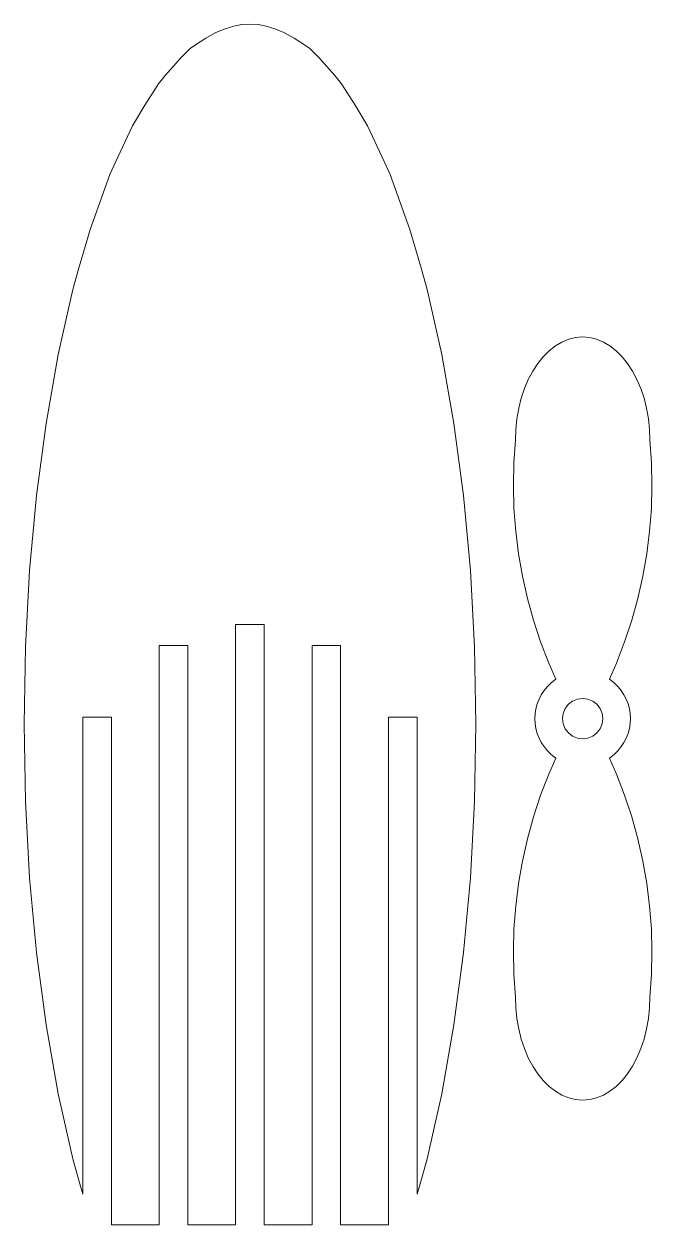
# Model space of a CAD drawing. Header units: centimetres. Extents: x -16.3 to 16.3, y -13.3 to 13.3.
# Drawn here: x -16.13 to -9.55, y 0.68 to 13.27 of the extents above; entities that cross this region are included whole.
import ezdxf

# ---------------------------------------------------------------- set-up
doc = ezdxf.new("R2010")
doc.units = ezdxf.units.CM
doc.header["$MEASUREMENT"] = 0
doc.layers.add('Camada 1', color=7, linetype='Continuous')

msp = doc.modelspace()

# ---------------------------------------------------------------- linework, layer by layer
at = {"layer": 'Camada 1', "lineweight": 5}
for points, knots in [([(-12.01081, 1.00639), (-12.01081, 1.00639), (-12.01081, 6.00588), (-12.01081, 6.00588), (-12.01081, 6.00588), (-12.01081, 6.00588), (-12.31081, 6.00588), (-12.31081, 6.00588), (-12.31081, 6.00588), (-12.31081, 6.00588), (-12.31081, 0.68476), (-12.31081, 0.68476), (-12.31081, 0.68476), (-12.31081, 0.68476), (-12.8108, 0.68476), (-12.8108, 0.68476), (-12.8108, 0.68476), (-12.8108, 0.68476), (-12.8108, 6.75807), (-12.8108, 6.75807), (-12.8108, 6.75807), (-12.8108, 6.75807), (-13.11081, 6.75807), (-13.11081, 6.75807), (-13.11081, 6.75807), (-13.11081, 6.75807), (-13.11081, 0.68476), (-13.11081, 0.68476), (-13.11081, 0.68476), (-13.11081, 0.68476), (-13.6108, 0.68476), (-13.6108, 0.68476), (-13.6108, 0.68476), (-13.6108, 0.68476), (-13.6108, 6.97877), (-13.6108, 6.97877), (-13.6108, 6.97877), (-13.6108, 6.97877), (-13.9108, 6.97877), (-13.9108, 6.97877), (-13.9108, 6.97877), (-13.9108, 6.97877), (-13.9108, 0.68476), (-13.9108, 0.68476), (-13.9108, 0.68476), (-13.9108, 0.68476), (-14.41079, 0.68476), (-14.41079, 0.68476), (-14.41079, 0.68476), (-14.41079, 0.68476), (-14.41079, 6.75807), (-14.41079, 6.75807), (-14.41079, 6.75807), (-14.41079, 6.75807), (-14.71079, 6.75807), (-14.71079, 6.75807), (-14.71079, 6.75807), (-14.71079, 6.75807), (-14.71079, 0.68476), (-14.71079, 0.68476), (-14.71079, 0.68476), (-14.71079, 0.68476), (-15.21079, 0.68476), (-15.21079, 0.68476), (-15.21079, 0.68476), (-15.21079, 0.68476), (-15.21079, 6.00588), (-15.21079, 6.00588), (-15.21079, 6.00588), (-15.21079, 6.00588), (-15.51079, 6.00588), (-15.51079, 6.00588), (-15.51079, 6.00588), (-15.51079, 6.00588), (-15.51079, 1.00639), (-15.51079, 1.00639), (-15.51079, 1.00639), (-15.51079, 1.00639), (-15.55764, 1.16634), (-15.55764, 1.16634), (-15.55764, 1.16634), (-15.55764, 1.16634), (-15.61719, 1.37941), (-15.61719, 1.37941), (-15.61719, 1.37941), (-15.61719, 1.37941), (-15.76962, 2.05978), (-15.76962, 2.05978), (-15.76962, 2.05978), (-15.76962, 2.05978), (-15.89669, 2.78255), (-15.89669, 2.78255), (-15.89669, 2.78255), (-15.89669, 2.78255), (-15.99702, 3.53989), (-15.99702, 3.53989), (-15.99702, 3.53989), (-15.99702, 3.53989), (-16.06948, 4.32345), (-16.06948, 4.32345), (-16.06948, 4.32345), (-16.06948, 4.32345), (-16.11326, 5.12468), (-16.11326, 5.12468), (-16.11326, 5.12468), (-16.11326, 5.12468), (-16.1279, 5.93476), (-16.1279, 5.93476), (-16.1279, 5.93476), (-16.1279, 5.93476), (-16.11326, 6.74485), (-16.11326, 6.74485), (-16.11326, 6.74485), (-16.11326, 6.74485), (-16.06948, 7.54607), (-16.06948, 7.54607), (-16.06948, 7.54607), (-16.06948, 7.54607), (-15.99702, 8.32963), (-15.99702, 8.32963), (-15.99702, 8.32963), (-15.99702, 8.32963), (-15.89669, 9.08697), (-15.89669, 9.08697), (-15.89669, 9.08697), (-15.89669, 9.08697), (-15.76962, 9.80978), (-15.76962, 9.80978), (-15.76962, 9.80978), (-15.76962, 9.80978), (-15.61719, 10.49011), (-15.61719, 10.49011), (-15.61719, 10.49011), (-15.61719, 10.49011), (-15.55764, 10.70319), (-15.55764, 10.70319), (-15.55764, 10.70319), (-15.55764, 10.70319), (-15.43543, 11.12052), (-15.43543, 11.12052), (-15.43543, 11.12052), (-15.43543, 11.12052), (-15.22807, 11.69414), (-15.22807, 11.69414), (-15.22807, 11.69414), (-15.22807, 11.69414), (-15.14644, 11.87695), (-15.14644, 11.87695), (-15.14644, 11.87695), (-15.14644, 11.87695), (-14.99101, 12.20465), (-14.99101, 12.20465), (-14.99101, 12.20465), (-14.99101, 12.20465), (-14.86192, 12.42291), (-14.86192, 12.42291), (-14.86192, 12.42291), (-14.86192, 12.42291), (-14.71923, 12.64646), (-14.71923, 12.64646), (-14.71923, 12.64646), (-14.71923, 12.64646), (-14.6493, 12.7324), (-14.6493, 12.7324), (-14.6493, 12.7324), (-14.6493, 12.7324), (-14.48114, 12.9205), (-14.48114, 12.9205), (-14.48114, 12.9205), (-14.48114, 12.9205), (-14.38645, 13.01473), (-14.38645, 13.01473), (-14.38645, 13.01473), (-14.38645, 13.01473), (-14.34204, 13.04803), (-14.34204, 13.04803), (-14.34204, 13.04803), (-14.34204, 13.04803), (-14.22269, 13.1255), (-14.22269, 13.1255), (-14.22269, 13.1255), (-14.22269, 13.1255), (-14.117, 13.18269), (-14.117, 13.18269), (-14.117, 13.18269), (-14.117, 13.18269), (-14.02073, 13.22379), (-14.02073, 13.22379), (-14.02073, 13.22379), (-14.02073, 13.22379), (-13.93084, 13.25151), (-13.93084, 13.25151), (-13.93084, 13.25151), (-13.93084, 13.25151), (-13.8449, 13.26753), (-13.8449, 13.26753), (-13.8449, 13.26753), (-13.8449, 13.26753), (-13.7608, 13.27279), (-13.7608, 13.27279), (-13.7608, 13.27279), (-13.7608, 13.27279), (-13.67673, 13.26753), (-13.67673, 13.26753), (-13.67673, 13.26753), (-13.67673, 13.26753), (-13.59076, 13.25151), (-13.59076, 13.25151), (-13.59076, 13.25151), (-13.59076, 13.25151), (-13.50087, 13.22379), (-13.50087, 13.22379), (-13.50087, 13.22379), (-13.50087, 13.22379), (-13.40463, 13.18269), (-13.40463, 13.18269), (-13.40463, 13.18269), (-13.40463, 13.18269), (-13.29891, 13.1255), (-13.29891, 13.1255), (-13.29891, 13.1255), (-13.29891, 13.1255), (-13.17956, 13.04803), (-13.17956, 13.04803), (-13.17956, 13.04803), (-13.17956, 13.04803), (-13.13515, 13.01473), (-13.13515, 13.01473), (-13.13515, 13.01473), (-13.13515, 13.01473), (-13.04046, 12.9205), (-13.04046, 12.9205), (-13.04046, 12.9205), (-13.04046, 12.9205), (-12.87229, 12.7324), (-12.87229, 12.7324), (-12.87229, 12.7324), (-12.87229, 12.7324), (-12.80237, 12.64646), (-12.80237, 12.64646), (-12.80237, 12.64646), (-12.80237, 12.64646), (-12.65971, 12.42291), (-12.65971, 12.42291), (-12.65971, 12.42291), (-12.65971, 12.42291), (-12.53059, 12.20465), (-12.53059, 12.20465), (-12.53059, 12.20465), (-12.53059, 12.20465), (-12.37516, 11.87695), (-12.37516, 11.87695), (-12.37516, 11.87695), (-12.37516, 11.87695), (-12.29352, 11.69414), (-12.29352, 11.69414), (-12.29352, 11.69414), (-12.29352, 11.69414), (-12.08616, 11.12052), (-12.08616, 11.12052), (-12.08616, 11.12052), (-12.08616, 11.12052), (-11.96396, 10.70319), (-11.96396, 10.70319), (-11.96396, 10.70319), (-11.96396, 10.70319), (-11.90441, 10.49011), (-11.90441, 10.49011), (-11.90441, 10.49011), (-11.90441, 10.49011), (-11.75198, 9.80978), (-11.75198, 9.80978), (-11.75198, 9.80978), (-11.75198, 9.80978), (-11.62491, 9.08697), (-11.62491, 9.08697), (-11.62491, 9.08697), (-11.62491, 9.08697), (-11.52458, 8.32963), (-11.52458, 8.32963), (-11.52458, 8.32963), (-11.52458, 8.32963), (-11.45215, 7.54607), (-11.45215, 7.54607), (-11.45215, 7.54607), (-11.45215, 7.54607), (-11.40833, 6.74485), (-11.40833, 6.74485), (-11.40833, 6.74485), (-11.40833, 6.74485), (-11.39369, 5.93476), (-11.39369, 5.93476), (-11.39369, 5.93476), (-11.39369, 5.93476), (-11.40833, 5.12468), (-11.40833, 5.12468), (-11.40833, 5.12468), (-11.40833, 5.12468), (-11.45215, 4.32345), (-11.45215, 4.32345), (-11.45215, 4.32345), (-11.45215, 4.32345), (-11.52458, 3.53989), (-11.52458, 3.53989), (-11.52458, 3.53989), (-11.52458, 3.53989), (-11.62491, 2.78255), (-11.62491, 2.78255), (-11.62491, 2.78255), (-11.62491, 2.78255), (-11.75198, 2.05978), (-11.75198, 2.05978), (-11.75198, 2.05978), (-11.75198, 2.05978), (-11.90441, 1.37941), (-11.90441, 1.37941), (-11.90441, 1.37941), (-11.90441, 1.37941), (-11.96396, 1.16634), (-11.96396, 1.16634), (-11.96396, 1.16634), (-11.96396, 1.16634), (-12.01081, 1.00639), (-12.01081, 1.00639)], [0, 0, 0, 0, 0.01234568, 0.01234568, 0.01234568, 0.01234568, 0.02469136, 0.02469136, 0.02469136, 0.02469136, 0.03703704, 0.03703704, 0.03703704, 0.03703704, 0.04938272, 0.04938272, 0.04938272, 0.04938272, 0.0617284, 0.0617284, 0.0617284, 0.0617284, 0.07407407, 0.07407407, 0.07407407, 0.07407407, 0.08641975, 0.08641975, 0.08641975, 0.08641975, 0.09876543, 0.09876543, 0.09876543, 0.09876543, 0.11111111, 0.11111111, 0.11111111, 0.11111111, 0.12345679, 0.12345679, 0.12345679, 0.12345679, 0.13580247, 0.13580247, 0.13580247, 0.13580247, 0.14814815, 0.14814815, 0.14814815, 0.14814815, 0.16049383, 0.16049383, 0.16049383, 0.16049383, 0.17283951, 0.17283951, 0.17283951, 0.17283951, 0.18518519, 0.18518519, 0.18518519, 0.18518519, 0.19753086, 0.19753086, 0.19753086, 0.19753086, 0.20987654, 0.20987654, 0.20987654, 0.20987654, 0.22222222, 0.22222222, 0.22222222, 0.22222222, 0.2345679, 0.2345679, 0.2345679, 0.2345679, 0.24691358, 0.24691358, 0.24691358, 0.24691358, 0.25925926, 0.25925926, 0.25925926, 0.25925926, 0.27160494, 0.27160494, 0.27160494, 0.27160494, 0.28395062, 0.28395062, 0.28395062, 0.28395062, 0.2962963, 0.2962963, 0.2962963, 0.2962963, 0.30864198, 0.30864198, 0.30864198, 0.30864198, 0.32098765, 0.32098765, 0.32098765, 0.32098765, 0.33333333, 0.33333333, 0.33333333, 0.33333333, 0.34567901, 0.34567901, 0.34567901, 0.34567901, 0.35802469, 0.35802469, 0.35802469, 0.35802469, 0.37037037, 0.37037037, 0.37037037, 0.37037037, 0.38271605, 0.38271605, 0.38271605, 0.38271605, 0.39506173, 0.39506173, 0.39506173, 0.39506173, 0.40740741, 0.40740741, 0.40740741, 0.40740741, 0.41975309, 0.41975309, 0.41975309, 0.41975309, 0.43209877, 0.43209877, 0.43209877, 0.43209877, 0.44444444, 0.44444444, 0.44444444, 0.44444444, 0.45679012, 0.45679012, 0.45679012, 0.45679012, 0.4691358, 0.4691358, 0.4691358, 0.4691358, 0.48148148, 0.48148148, 0.48148148, 0.48148148, 0.49382716, 0.49382716, 0.49382716, 0.49382716, 0.50617284, 0.50617284, 0.50617284, 0.50617284, 0.51851852, 0.51851852, 0.51851852, 0.51851852, 0.5308642, 0.5308642, 0.5308642, 0.5308642, 0.54320988, 0.54320988, 0.54320988, 0.54320988, 0.55555556, 0.55555556, 0.55555556, 0.55555556, 0.56790123, 0.56790123, 0.56790123, 0.56790123, 0.58024691, 0.58024691, 0.58024691, 0.58024691, 0.59259259, 0.59259259, 0.59259259, 0.59259259, 0.60493827, 0.60493827, 0.60493827, 0.60493827, 0.61728395, 0.61728395, 0.61728395, 0.61728395, 0.62962963, 0.62962963, 0.62962963, 0.62962963, 0.64197531, 0.64197531, 0.64197531, 0.64197531, 0.65432099, 0.65432099, 0.65432099, 0.65432099, 0.66666667, 0.66666667, 0.66666667, 0.66666667, 0.67901235, 0.67901235, 0.67901235, 0.67901235, 0.69135802, 0.69135802, 0.69135802, 0.69135802, 0.7037037, 0.7037037, 0.7037037, 0.7037037, 0.71604938, 0.71604938, 0.71604938, 0.71604938, 0.72839506, 0.72839506, 0.72839506, 0.72839506, 0.74074074, 0.74074074, 0.74074074, 0.74074074, 0.75308642, 0.75308642, 0.75308642, 0.75308642, 0.7654321, 0.7654321, 0.7654321, 0.7654321, 0.77777778, 0.77777778, 0.77777778, 0.77777778, 0.79012346, 0.79012346, 0.79012346, 0.79012346, 0.80246914, 0.80246914, 0.80246914, 0.80246914, 0.81481481, 0.81481481, 0.81481481, 0.81481481, 0.82716049, 0.82716049, 0.82716049, 0.82716049, 0.83950617, 0.83950617, 0.83950617, 0.83950617, 0.85185185, 0.85185185, 0.85185185, 0.85185185, 0.86419753, 0.86419753, 0.86419753, 0.86419753, 0.87654321, 0.87654321, 0.87654321, 0.87654321, 0.88888889, 0.88888889, 0.88888889, 0.88888889, 0.90123457, 0.90123457, 0.90123457, 0.90123457, 0.91358025, 0.91358025, 0.91358025, 0.91358025, 0.92592593, 0.92592593, 0.92592593, 0.92592593, 0.9382716, 0.9382716, 0.9382716, 0.9382716, 0.95061728, 0.95061728, 0.95061728, 0.95061728, 0.96296296, 0.96296296, 0.96296296, 0.96296296, 0.97530864, 0.97530864, 0.97530864, 0.97530864, 0.98765432, 0.98765432, 0.98765432, 0.98765432, 1, 1, 1, 1]), ([(-10.97918, 8.9109), (-10.97918, 8.9109), (-10.9753, 9.02397), (-10.9753, 9.02397), (-10.9753, 9.02397), (-10.9753, 9.02397), (-10.9638, 9.13576), (-10.9638, 9.13576), (-10.9638, 9.13576), (-10.9638, 9.13576), (-10.94471, 9.24509), (-10.94471, 9.24509), (-10.94471, 9.24509), (-10.94471, 9.24509), (-10.91833, 9.35078), (-10.91833, 9.35078), (-10.91833, 9.35078), (-10.91833, 9.35078), (-10.88488, 9.45164), (-10.88488, 9.45164), (-10.88488, 9.45164), (-10.88488, 9.45164), (-10.84481, 9.54657), (-10.84481, 9.54657), (-10.84481, 9.54657), (-10.84481, 9.54657), (-10.79845, 9.63452), (-10.79845, 9.63452), (-10.79845, 9.63452), (-10.79845, 9.63452), (-10.74635, 9.71456), (-10.74635, 9.71456), (-10.74635, 9.71456), (-10.74635, 9.71456), (-10.68913, 9.78583), (-10.68913, 9.78583), (-10.68913, 9.78583), (-10.68913, 9.78583), (-10.62736, 9.84746), (-10.62736, 9.84746), (-10.62736, 9.84746), (-10.62736, 9.84746), (-10.56174, 9.89886), (-10.56174, 9.89886), (-10.56174, 9.89886), (-10.56174, 9.89886), (-10.49298, 9.93942), (-10.49298, 9.93942), (-10.49298, 9.93942), (-10.49298, 9.93942), (-10.42186, 9.96871), (-10.42186, 9.96871), (-10.42186, 9.96871), (-10.42186, 9.96871), (-10.34912, 9.98641), (-10.34912, 9.98641), (-10.34912, 9.98641), (-10.34912, 9.98641), (-10.27557, 9.99234), (-10.27557, 9.99234), (-10.27557, 9.99234), (-10.27557, 9.99234), (-10.20201, 9.98641), (-10.20201, 9.98641), (-10.20201, 9.98641), (-10.20201, 9.98641), (-10.12927, 9.96871), (-10.12927, 9.96871), (-10.12927, 9.96871), (-10.12927, 9.96871), (-10.05815, 9.93942), (-10.05815, 9.93942), (-10.05815, 9.93942), (-10.05815, 9.93942), (-9.98939, 9.89886), (-9.98939, 9.89886), (-9.98939, 9.89886), (-9.98939, 9.89886), (-9.92378, 9.84746), (-9.92378, 9.84746), (-9.92378, 9.84746), (-9.92378, 9.84746), (-9.862, 9.78583), (-9.862, 9.78583), (-9.862, 9.78583), (-9.862, 9.78583), (-9.80478, 9.71456), (-9.80478, 9.71456), (-9.80478, 9.71456), (-9.80478, 9.71456), (-9.75268, 9.63452), (-9.75268, 9.63452), (-9.75268, 9.63452), (-9.75268, 9.63452), (-9.70636, 9.54657), (-9.70636, 9.54657), (-9.70636, 9.54657), (-9.70636, 9.54657), (-9.66625, 9.45164), (-9.66625, 9.45164), (-9.66625, 9.45164), (-9.66625, 9.45164), (-9.6328, 9.35078), (-9.6328, 9.35078), (-9.6328, 9.35078), (-9.6328, 9.35078), (-9.60642, 9.24509), (-9.60642, 9.24509), (-9.60642, 9.24509), (-9.60642, 9.24509), (-9.58733, 9.13576), (-9.58733, 9.13576), (-9.58733, 9.13576), (-9.58733, 9.13576), (-9.57583, 9.02397), (-9.57583, 9.02397), (-9.57583, 9.02397), (-9.57583, 9.02397), (-9.57199, 8.9109), (-9.57199, 8.9109), (-9.57199, 8.9109), (-9.57199, 8.9109), (-9.55491, 8.67285), (-9.55491, 8.67285), (-9.55491, 8.67285), (-9.55491, 8.67285), (-9.54951, 8.43426), (-9.54951, 8.43426), (-9.54951, 8.43426), (-9.54951, 8.43426), (-9.55579, 8.19568), (-9.55579, 8.19568), (-9.55579, 8.19568), (-9.55579, 8.19568), (-9.57371, 7.9577), (-9.57371, 7.9577), (-9.57371, 7.9577), (-9.57371, 7.9577), (-9.60324, 7.72084), (-9.60324, 7.72084), (-9.60324, 7.72084), (-9.60324, 7.72084), (-9.64431, 7.48575), (-9.64431, 7.48575), (-9.64431, 7.48575), (-9.64431, 7.48575), (-9.6968, 7.25292), (-9.6968, 7.25292), (-9.6968, 7.25292), (-9.6968, 7.25292), (-9.76062, 7.02294), (-9.76062, 7.02294), (-9.76062, 7.02294), (-9.76062, 7.02294), (-9.83558, 6.79639), (-9.83558, 6.79639), (-9.83558, 6.79639), (-9.83558, 6.79639), (-9.92155, 6.57371), (-9.92155, 6.57371), (-9.92155, 6.57371), (-9.92155, 6.57371), (-9.99588, 6.40607), (-9.99588, 6.40607), (-9.99588, 6.40607), (-9.99588, 6.40607), (-9.98167, 6.39687), (-9.98167, 6.39687), (-9.98167, 6.39687), (-9.98167, 6.39687), (-9.94099, 6.36392), (-9.94099, 6.36392), (-9.94099, 6.36392), (-9.94099, 6.36392), (-9.90398, 6.32691), (-9.90398, 6.32691), (-9.90398, 6.32691), (-9.90398, 6.32691), (-9.87107, 6.28623), (-9.87107, 6.28623), (-9.87107, 6.28623), (-9.87107, 6.28623), (-9.84257, 6.24235), (-9.84257, 6.24235), (-9.84257, 6.24235), (-9.84257, 6.24235), (-9.81879, 6.19571), (-9.81879, 6.19571), (-9.81879, 6.19571), (-9.81879, 6.19571), (-9.80006, 6.14685), (-9.80006, 6.14685), (-9.80006, 6.14685), (-9.80006, 6.14685), (-9.78651, 6.0963), (-9.78651, 6.0963), (-9.78651, 6.0963), (-9.78651, 6.0963), (-9.77833, 6.04462), (-9.77833, 6.04462), (-9.77833, 6.04462), (-9.77833, 6.04462), (-9.77557, 5.99234), (-9.77557, 5.99234), (-9.77557, 5.99234), (-9.77557, 5.99234), (-9.77833, 5.94009), (-9.77833, 5.94009), (-9.77833, 5.94009), (-9.77833, 5.94009), (-9.78651, 5.88841), (-9.78651, 5.88841), (-9.78651, 5.88841), (-9.78651, 5.88841), (-9.80006, 5.83782), (-9.80006, 5.83782), (-9.80006, 5.83782), (-9.80006, 5.83782), (-9.81879, 5.78899), (-9.81879, 5.78899), (-9.81879, 5.78899), (-9.81879, 5.78899), (-9.84257, 5.74236), (-9.84257, 5.74236), (-9.84257, 5.74236), (-9.84257, 5.74236), (-9.87107, 5.69844), (-9.87107, 5.69844), (-9.87107, 5.69844), (-9.87107, 5.69844), (-9.90398, 5.6578), (-9.90398, 5.6578), (-9.90398, 5.6578), (-9.90398, 5.6578), (-9.94099, 5.62079), (-9.94099, 5.62079), (-9.94099, 5.62079), (-9.94099, 5.62079), (-9.98167, 5.58784), (-9.98167, 5.58784), (-9.98167, 5.58784), (-9.98167, 5.58784), (-9.99588, 5.5786), (-9.99588, 5.5786), (-9.99588, 5.5786), (-9.99588, 5.5786), (-9.92155, 5.41096), (-9.92155, 5.41096), (-9.92155, 5.41096), (-9.92155, 5.41096), (-9.83558, 5.18832), (-9.83558, 5.18832), (-9.83558, 5.18832), (-9.83558, 5.18832), (-9.76062, 4.96173), (-9.76062, 4.96173), (-9.76062, 4.96173), (-9.76062, 4.96173), (-9.6968, 4.73175), (-9.6968, 4.73175), (-9.6968, 4.73175), (-9.6968, 4.73175), (-9.64431, 4.49896), (-9.64431, 4.49896), (-9.64431, 4.49896), (-9.64431, 4.49896), (-9.60324, 4.26383), (-9.60324, 4.26383), (-9.60324, 4.26383), (-9.60324, 4.26383), (-9.57371, 4.02701), (-9.57371, 4.02701), (-9.57371, 4.02701), (-9.57371, 4.02701), (-9.55579, 3.78903), (-9.55579, 3.78903), (-9.55579, 3.78903), (-9.55579, 3.78903), (-9.54951, 3.55044), (-9.54951, 3.55044), (-9.54951, 3.55044), (-9.54951, 3.55044), (-9.55491, 3.31182), (-9.55491, 3.31182), (-9.55491, 3.31182), (-9.55491, 3.31182), (-9.57199, 3.07377), (-9.57199, 3.07377), (-9.57199, 3.07377), (-9.57199, 3.07377), (-9.57583, 2.96074), (-9.57583, 2.96074), (-9.57583, 2.96074), (-9.57583, 2.96074), (-9.58733, 2.84894), (-9.58733, 2.84894), (-9.58733, 2.84894), (-9.58733, 2.84894), (-9.60642, 2.73958), (-9.60642, 2.73958), (-9.60642, 2.73958), (-9.60642, 2.73958), (-9.6328, 2.63393), (-9.6328, 2.63393), (-9.6328, 2.63393), (-9.6328, 2.63393), (-9.66625, 2.53307), (-9.66625, 2.53307), (-9.66625, 2.53307), (-9.66625, 2.53307), (-9.70636, 2.43813), (-9.70636, 2.43813), (-9.70636, 2.43813), (-9.70636, 2.43813), (-9.75268, 2.35015), (-9.75268, 2.35015), (-9.75268, 2.35015), (-9.75268, 2.35015), (-9.80478, 2.27011), (-9.80478, 2.27011), (-9.80478, 2.27011), (-9.80478, 2.27011), (-9.862, 2.19888), (-9.862, 2.19888), (-9.862, 2.19888), (-9.862, 2.19888), (-9.92378, 2.13721), (-9.92378, 2.13721), (-9.92378, 2.13721), (-9.92378, 2.13721), (-9.98939, 2.08585), (-9.98939, 2.08585), (-9.98939, 2.08585), (-9.98939, 2.08585), (-10.05815, 2.04528), (-10.05815, 2.04528), (-10.05815, 2.04528), (-10.05815, 2.04528), (-10.12927, 2.01597), (-10.12927, 2.01597), (-10.12927, 2.01597), (-10.12927, 2.01597), (-10.20201, 1.99826), (-10.20201, 1.99826), (-10.20201, 1.99826), (-10.20201, 1.99826), (-10.27557, 1.99233), (-10.27557, 1.99233), (-10.27557, 1.99233), (-10.27557, 1.99233), (-10.34912, 1.99826), (-10.34912, 1.99826), (-10.34912, 1.99826), (-10.34912, 1.99826), (-10.42186, 2.01597), (-10.42186, 2.01597), (-10.42186, 2.01597), (-10.42186, 2.01597), (-10.49298, 2.04528), (-10.49298, 2.04528), (-10.49298, 2.04528), (-10.49298, 2.04528), (-10.56174, 2.08585), (-10.56174, 2.08585), (-10.56174, 2.08585), (-10.56174, 2.08585), (-10.62736, 2.13721), (-10.62736, 2.13721), (-10.62736, 2.13721), (-10.62736, 2.13721), (-10.68913, 2.19888), (-10.68913, 2.19888), (-10.68913, 2.19888), (-10.68913, 2.19888), (-10.74635, 2.27011), (-10.74635, 2.27011), (-10.74635, 2.27011), (-10.74635, 2.27011), (-10.79845, 2.35015), (-10.79845, 2.35015), (-10.79845, 2.35015), (-10.79845, 2.35015), (-10.84481, 2.43813), (-10.84481, 2.43813), (-10.84481, 2.43813), (-10.84481, 2.43813), (-10.88488, 2.53307), (-10.88488, 2.53307), (-10.88488, 2.53307), (-10.88488, 2.53307), (-10.91833, 2.63393), (-10.91833, 2.63393), (-10.91833, 2.63393), (-10.91833, 2.63393), (-10.94471, 2.73958), (-10.94471, 2.73958), (-10.94471, 2.73958), (-10.94471, 2.73958), (-10.9638, 2.84894), (-10.9638, 2.84894), (-10.9638, 2.84894), (-10.9638, 2.84894), (-10.9753, 2.96074), (-10.9753, 2.96074), (-10.9753, 2.96074), (-10.9753, 2.96074), (-10.97918, 3.07377), (-10.97918, 3.07377), (-10.97918, 3.07377), (-10.97918, 3.07377), (-10.99622, 3.31182), (-10.99622, 3.31182), (-10.99622, 3.31182), (-10.99622, 3.31182), (-11.00162, 3.55044), (-11.00162, 3.55044), (-11.00162, 3.55044), (-11.00162, 3.55044), (-10.99534, 3.78903), (-10.99534, 3.78903), (-10.99534, 3.78903), (-10.99534, 3.78903), (-10.97742, 4.02701), (-10.97742, 4.02701), (-10.97742, 4.02701), (-10.97742, 4.02701), (-10.94789, 4.26383), (-10.94789, 4.26383), (-10.94789, 4.26383), (-10.94789, 4.26383), (-10.90683, 4.49896), (-10.90683, 4.49896), (-10.90683, 4.49896), (-10.90683, 4.49896), (-10.85433, 4.73175), (-10.85433, 4.73175), (-10.85433, 4.73175), (-10.85433, 4.73175), (-10.79052, 4.96173), (-10.79052, 4.96173), (-10.79052, 4.96173), (-10.79052, 4.96173), (-10.71555, 5.18832), (-10.71555, 5.18832), (-10.71555, 5.18832), (-10.71555, 5.18832), (-10.62958, 5.41096), (-10.62958, 5.41096), (-10.62958, 5.41096), (-10.62958, 5.41096), (-10.55525, 5.5786), (-10.55525, 5.5786), (-10.55525, 5.5786), (-10.55525, 5.5786), (-10.56946, 5.58784), (-10.56946, 5.58784), (-10.56946, 5.58784), (-10.56946, 5.58784), (-10.61014, 5.62079), (-10.61014, 5.62079), (-10.61014, 5.62079), (-10.61014, 5.62079), (-10.64715, 5.6578), (-10.64715, 5.6578), (-10.64715, 5.6578), (-10.64715, 5.6578), (-10.68006, 5.69844), (-10.68006, 5.69844), (-10.68006, 5.69844), (-10.68006, 5.69844), (-10.70857, 5.74236), (-10.70857, 5.74236), (-10.70857, 5.74236), (-10.70857, 5.74236), (-10.73234, 5.78899), (-10.73234, 5.78899), (-10.73234, 5.78899), (-10.73234, 5.78899), (-10.75111, 5.83782), (-10.75111, 5.83782), (-10.75111, 5.83782), (-10.75111, 5.83782), (-10.76466, 5.88841), (-10.76466, 5.88841), (-10.76466, 5.88841), (-10.76466, 5.88841), (-10.77284, 5.94009), (-10.77284, 5.94009), (-10.77284, 5.94009), (-10.77284, 5.94009), (-10.77556, 5.99234), (-10.77556, 5.99234), (-10.77556, 5.99234), (-10.77556, 5.99234), (-10.77284, 6.04462), (-10.77284, 6.04462), (-10.77284, 6.04462), (-10.77284, 6.04462), (-10.76466, 6.0963), (-10.76466, 6.0963), (-10.76466, 6.0963), (-10.76466, 6.0963), (-10.75111, 6.14685), (-10.75111, 6.14685), (-10.75111, 6.14685), (-10.75111, 6.14685), (-10.73234, 6.19571), (-10.73234, 6.19571), (-10.73234, 6.19571), (-10.73234, 6.19571), (-10.70857, 6.24235), (-10.70857, 6.24235), (-10.70857, 6.24235), (-10.70857, 6.24235), (-10.68006, 6.28623), (-10.68006, 6.28623), (-10.68006, 6.28623), (-10.68006, 6.28623), (-10.64715, 6.32691), (-10.64715, 6.32691), (-10.64715, 6.32691), (-10.64715, 6.32691), (-10.61014, 6.36392), (-10.61014, 6.36392), (-10.61014, 6.36392), (-10.61014, 6.36392), (-10.56946, 6.39687), (-10.56946, 6.39687), (-10.56946, 6.39687), (-10.56946, 6.39687), (-10.55525, 6.40607), (-10.55525, 6.40607), (-10.55525, 6.40607), (-10.55525, 6.40607), (-10.62958, 6.57371), (-10.62958, 6.57371), (-10.62958, 6.57371), (-10.62958, 6.57371), (-10.71555, 6.79639), (-10.71555, 6.79639), (-10.71555, 6.79639), (-10.71555, 6.79639), (-10.79052, 7.02294), (-10.79052, 7.02294), (-10.79052, 7.02294), (-10.79052, 7.02294), (-10.85433, 7.25292), (-10.85433, 7.25292), (-10.85433, 7.25292), (-10.85433, 7.25292), (-10.90683, 7.48575), (-10.90683, 7.48575), (-10.90683, 7.48575), (-10.90683, 7.48575), (-10.94789, 7.72084), (-10.94789, 7.72084), (-10.94789, 7.72084), (-10.94789, 7.72084), (-10.97742, 7.9577), (-10.97742, 7.9577), (-10.97742, 7.9577), (-10.97742, 7.9577), (-10.99534, 8.19568), (-10.99534, 8.19568), (-10.99534, 8.19568), (-10.99534, 8.19568), (-11.00162, 8.43426), (-11.00162, 8.43426), (-11.00162, 8.43426), (-11.00162, 8.43426), (-10.99622, 8.67285), (-10.99622, 8.67285), (-10.99622, 8.67285), (-10.99622, 8.67285), (-10.97918, 8.9109), (-10.97918, 8.9109)], [0, 0, 0, 0, 0.00694444, 0.00694444, 0.00694444, 0.00694444, 0.01388889, 0.01388889, 0.01388889, 0.01388889, 0.02083333, 0.02083333, 0.02083333, 0.02083333, 0.02777778, 0.02777778, 0.02777778, 0.02777778, 0.03472222, 0.03472222, 0.03472222, 0.03472222, 0.04166667, 0.04166667, 0.04166667, 0.04166667, 0.04861111, 0.04861111, 0.04861111, 0.04861111, 0.05555556, 0.05555556, 0.05555556, 0.05555556, 0.0625, 0.0625, 0.0625, 0.0625, 0.06944444, 0.06944444, 0.06944444, 0.06944444, 0.07638889, 0.07638889, 0.07638889, 0.07638889, 0.08333333, 0.08333333, 0.08333333, 0.08333333, 0.09027778, 0.09027778, 0.09027778, 0.09027778, 0.09722222, 0.09722222, 0.09722222, 0.09722222, 0.10416667, 0.10416667, 0.10416667, 0.10416667, 0.11111111, 0.11111111, 0.11111111, 0.11111111, 0.11805556, 0.11805556, 0.11805556, 0.11805556, 0.125, 0.125, 0.125, 0.125, 0.13194444, 0.13194444, 0.13194444, 0.13194444, 0.13888889, 0.13888889, 0.13888889, 0.13888889, 0.14583333, 0.14583333, 0.14583333, 0.14583333, 0.15277778, 0.15277778, 0.15277778, 0.15277778, 0.15972222, 0.15972222, 0.15972222, 0.15972222, 0.16666667, 0.16666667, 0.16666667, 0.16666667, 0.17361111, 0.17361111, 0.17361111, 0.17361111, 0.18055556, 0.18055556, 0.18055556, 0.18055556, 0.1875, 0.1875, 0.1875, 0.1875, 0.19444444, 0.19444444, 0.19444444, 0.19444444, 0.20138889, 0.20138889, 0.20138889, 0.20138889, 0.20833333, 0.20833333, 0.20833333, 0.20833333, 0.21527778, 0.21527778, 0.21527778, 0.21527778, 0.22222222, 0.22222222, 0.22222222, 0.22222222, 0.22916667, 0.22916667, 0.22916667, 0.22916667, 0.23611111, 0.23611111, 0.23611111, 0.23611111, 0.24305556, 0.24305556, 0.24305556, 0.24305556, 0.25, 0.25, 0.25, 0.25, 0.25694444, 0.25694444, 0.25694444, 0.25694444, 0.26388889, 0.26388889, 0.26388889, 0.26388889, 0.27083333, 0.27083333, 0.27083333, 0.27083333, 0.27777778, 0.27777778, 0.27777778, 0.27777778, 0.28472222, 0.28472222, 0.28472222, 0.28472222, 0.29166667, 0.29166667, 0.29166667, 0.29166667, 0.29861111, 0.29861111, 0.29861111, 0.29861111, 0.30555556, 0.30555556, 0.30555556, 0.30555556, 0.3125, 0.3125, 0.3125, 0.3125, 0.31944444, 0.31944444, 0.31944444, 0.31944444, 0.32638889, 0.32638889, 0.32638889, 0.32638889, 0.33333333, 0.33333333, 0.33333333, 0.33333333, 0.34027778, 0.34027778, 0.34027778, 0.34027778, 0.34722222, 0.34722222, 0.34722222, 0.34722222, 0.35416667, 0.35416667, 0.35416667, 0.35416667, 0.36111111, 0.36111111, 0.36111111, 0.36111111, 0.36805556, 0.36805556, 0.36805556, 0.36805556, 0.375, 0.375, 0.375, 0.375, 0.38194444, 0.38194444, 0.38194444, 0.38194444, 0.38888889, 0.38888889, 0.38888889, 0.38888889, 0.39583333, 0.39583333, 0.39583333, 0.39583333, 0.40277778, 0.40277778, 0.40277778, 0.40277778, 0.40972222, 0.40972222, 0.40972222, 0.40972222, 0.41666667, 0.41666667, 0.41666667, 0.41666667, 0.42361111, 0.42361111, 0.42361111, 0.42361111, 0.43055556, 0.43055556, 0.43055556, 0.43055556, 0.4375, 0.4375, 0.4375, 0.4375, 0.44444444, 0.44444444, 0.44444444, 0.44444444, 0.45138889, 0.45138889, 0.45138889, 0.45138889, 0.45833333, 0.45833333, 0.45833333, 0.45833333, 0.46527778, 0.46527778, 0.46527778, 0.46527778, 0.47222222, 0.47222222, 0.47222222, 0.47222222, 0.47916667, 0.47916667, 0.47916667, 0.47916667, 0.48611111, 0.48611111, 0.48611111, 0.48611111, 0.49305556, 0.49305556, 0.49305556, 0.49305556, 0.5, 0.5, 0.5, 0.5, 0.50694444, 0.50694444, 0.50694444, 0.50694444, 0.51388889, 0.51388889, 0.51388889, 0.51388889, 0.52083333, 0.52083333, 0.52083333, 0.52083333, 0.52777778, 0.52777778, 0.52777778, 0.52777778, 0.53472222, 0.53472222, 0.53472222, 0.53472222, 0.54166667, 0.54166667, 0.54166667, 0.54166667, 0.54861111, 0.54861111, 0.54861111, 0.54861111, 0.55555556, 0.55555556, 0.55555556, 0.55555556, 0.5625, 0.5625, 0.5625, 0.5625, 0.56944444, 0.56944444, 0.56944444, 0.56944444, 0.57638889, 0.57638889, 0.57638889, 0.57638889, 0.58333333, 0.58333333, 0.58333333, 0.58333333, 0.59027778, 0.59027778, 0.59027778, 0.59027778, 0.59722222, 0.59722222, 0.59722222, 0.59722222, 0.60416667, 0.60416667, 0.60416667, 0.60416667, 0.61111111, 0.61111111, 0.61111111, 0.61111111, 0.61805556, 0.61805556, 0.61805556, 0.61805556, 0.625, 0.625, 0.625, 0.625, 0.63194444, 0.63194444, 0.63194444, 0.63194444, 0.63888889, 0.63888889, 0.63888889, 0.63888889, 0.64583333, 0.64583333, 0.64583333, 0.64583333, 0.65277778, 0.65277778, 0.65277778, 0.65277778, 0.65972222, 0.65972222, 0.65972222, 0.65972222, 0.66666667, 0.66666667, 0.66666667, 0.66666667, 0.67361111, 0.67361111, 0.67361111, 0.67361111, 0.68055556, 0.68055556, 0.68055556, 0.68055556, 0.6875, 0.6875, 0.6875, 0.6875, 0.69444444, 0.69444444, 0.69444444, 0.69444444, 0.70138889, 0.70138889, 0.70138889, 0.70138889, 0.70833333, 0.70833333, 0.70833333, 0.70833333, 0.71527778, 0.71527778, 0.71527778, 0.71527778, 0.72222222, 0.72222222, 0.72222222, 0.72222222, 0.72916667, 0.72916667, 0.72916667, 0.72916667, 0.73611111, 0.73611111, 0.73611111, 0.73611111, 0.74305556, 0.74305556, 0.74305556, 0.74305556, 0.75, 0.75, 0.75, 0.75, 0.75694444, 0.75694444, 0.75694444, 0.75694444, 0.76388889, 0.76388889, 0.76388889, 0.76388889, 0.77083333, 0.77083333, 0.77083333, 0.77083333, 0.77777778, 0.77777778, 0.77777778, 0.77777778, 0.78472222, 0.78472222, 0.78472222, 0.78472222, 0.79166667, 0.79166667, 0.79166667, 0.79166667, 0.79861111, 0.79861111, 0.79861111, 0.79861111, 0.80555556, 0.80555556, 0.80555556, 0.80555556, 0.8125, 0.8125, 0.8125, 0.8125, 0.81944444, 0.81944444, 0.81944444, 0.81944444, 0.82638889, 0.82638889, 0.82638889, 0.82638889, 0.83333333, 0.83333333, 0.83333333, 0.83333333, 0.84027778, 0.84027778, 0.84027778, 0.84027778, 0.84722222, 0.84722222, 0.84722222, 0.84722222, 0.85416667, 0.85416667, 0.85416667, 0.85416667, 0.86111111, 0.86111111, 0.86111111, 0.86111111, 0.86805556, 0.86805556, 0.86805556, 0.86805556, 0.875, 0.875, 0.875, 0.875, 0.88194444, 0.88194444, 0.88194444, 0.88194444, 0.88888889, 0.88888889, 0.88888889, 0.88888889, 0.89583333, 0.89583333, 0.89583333, 0.89583333, 0.90277778, 0.90277778, 0.90277778, 0.90277778, 0.90972222, 0.90972222, 0.90972222, 0.90972222, 0.91666667, 0.91666667, 0.91666667, 0.91666667, 0.92361111, 0.92361111, 0.92361111, 0.92361111, 0.93055556, 0.93055556, 0.93055556, 0.93055556, 0.9375, 0.9375, 0.9375, 0.9375, 0.94444444, 0.94444444, 0.94444444, 0.94444444, 0.95138889, 0.95138889, 0.95138889, 0.95138889, 0.95833333, 0.95833333, 0.95833333, 0.95833333, 0.96527778, 0.96527778, 0.96527778, 0.96527778, 0.97222222, 0.97222222, 0.97222222, 0.97222222, 0.97916667, 0.97916667, 0.97916667, 0.97916667, 0.98611111, 0.98611111, 0.98611111, 0.98611111, 0.99305556, 0.99305556, 0.99305556, 0.99305556, 1, 1, 1, 1]), ([(-10.16949, 5.80864), (-10.16949, 5.80864), (-10.12556, 5.84233), (-10.12556, 5.84233), (-10.12556, 5.84233), (-10.12556, 5.84233), (-10.09187, 5.88629), (-10.09187, 5.88629), (-10.09187, 5.88629), (-10.09187, 5.88629), (-10.07067, 5.93744), (-10.07067, 5.93744), (-10.07067, 5.93744), (-10.07067, 5.93744), (-10.06344, 5.99234), (-10.06344, 5.99234), (-10.06344, 5.99234), (-10.06344, 5.99234), (-10.07067, 6.04726), (-10.07067, 6.04726), (-10.07067, 6.04726), (-10.07067, 6.04726), (-10.09187, 6.09842), (-10.09187, 6.09842), (-10.09187, 6.09842), (-10.09187, 6.09842), (-10.12556, 6.14234), (-10.12556, 6.14234), (-10.12556, 6.14234), (-10.12556, 6.14234), (-10.16949, 6.17606), (-10.16949, 6.17606), (-10.16949, 6.17606), (-10.16949, 6.17606), (-10.22067, 6.19726), (-10.22067, 6.19726), (-10.22067, 6.19726), (-10.22067, 6.19726), (-10.27557, 6.20446), (-10.27557, 6.20446), (-10.27557, 6.20446), (-10.27557, 6.20446), (-10.33046, 6.19726), (-10.33046, 6.19726), (-10.33046, 6.19726), (-10.33046, 6.19726), (-10.38165, 6.17606), (-10.38165, 6.17606), (-10.38165, 6.17606), (-10.38165, 6.17606), (-10.42557, 6.14234), (-10.42557, 6.14234), (-10.42557, 6.14234), (-10.42557, 6.14234), (-10.45929, 6.09842), (-10.45929, 6.09842), (-10.45929, 6.09842), (-10.45929, 6.09842), (-10.48046, 6.04726), (-10.48046, 6.04726), (-10.48046, 6.04726), (-10.48046, 6.04726), (-10.48769, 5.99234), (-10.48769, 5.99234), (-10.48769, 5.99234), (-10.48769, 5.99234), (-10.48046, 5.93744), (-10.48046, 5.93744), (-10.48046, 5.93744), (-10.48046, 5.93744), (-10.45929, 5.88629), (-10.45929, 5.88629), (-10.45929, 5.88629), (-10.45929, 5.88629), (-10.42557, 5.84233), (-10.42557, 5.84233), (-10.42557, 5.84233), (-10.42557, 5.84233), (-10.38165, 5.80864), (-10.38165, 5.80864), (-10.38165, 5.80864), (-10.38165, 5.80864), (-10.33046, 5.78744), (-10.33046, 5.78744), (-10.33046, 5.78744), (-10.33046, 5.78744), (-10.27557, 5.78021), (-10.27557, 5.78021), (-10.27557, 5.78021), (-10.27557, 5.78021), (-10.22067, 5.78744), (-10.22067, 5.78744), (-10.22067, 5.78744), (-10.22067, 5.78744), (-10.16949, 5.80864), (-10.16949, 5.80864)], [0, 0, 0, 0, 0.04166667, 0.04166667, 0.04166667, 0.04166667, 0.08333333, 0.08333333, 0.08333333, 0.08333333, 0.125, 0.125, 0.125, 0.125, 0.16666667, 0.16666667, 0.16666667, 0.16666667, 0.20833333, 0.20833333, 0.20833333, 0.20833333, 0.25, 0.25, 0.25, 0.25, 0.29166667, 0.29166667, 0.29166667, 0.29166667, 0.33333333, 0.33333333, 0.33333333, 0.33333333, 0.375, 0.375, 0.375, 0.375, 0.41666667, 0.41666667, 0.41666667, 0.41666667, 0.45833333, 0.45833333, 0.45833333, 0.45833333, 0.5, 0.5, 0.5, 0.5, 0.54166667, 0.54166667, 0.54166667, 0.54166667, 0.58333333, 0.58333333, 0.58333333, 0.58333333, 0.625, 0.625, 0.625, 0.625, 0.66666667, 0.66666667, 0.66666667, 0.66666667, 0.70833333, 0.70833333, 0.70833333, 0.70833333, 0.75, 0.75, 0.75, 0.75, 0.79166667, 0.79166667, 0.79166667, 0.79166667, 0.83333333, 0.83333333, 0.83333333, 0.83333333, 0.875, 0.875, 0.875, 0.875, 0.91666667, 0.91666667, 0.91666667, 0.91666667, 0.95833333, 0.95833333, 0.95833333, 0.95833333, 1, 1, 1, 1])]:
    msp.add_open_spline(points, degree=3, knots=knots, dxfattribs=at)

doc.saveas('drawing.dxf')
